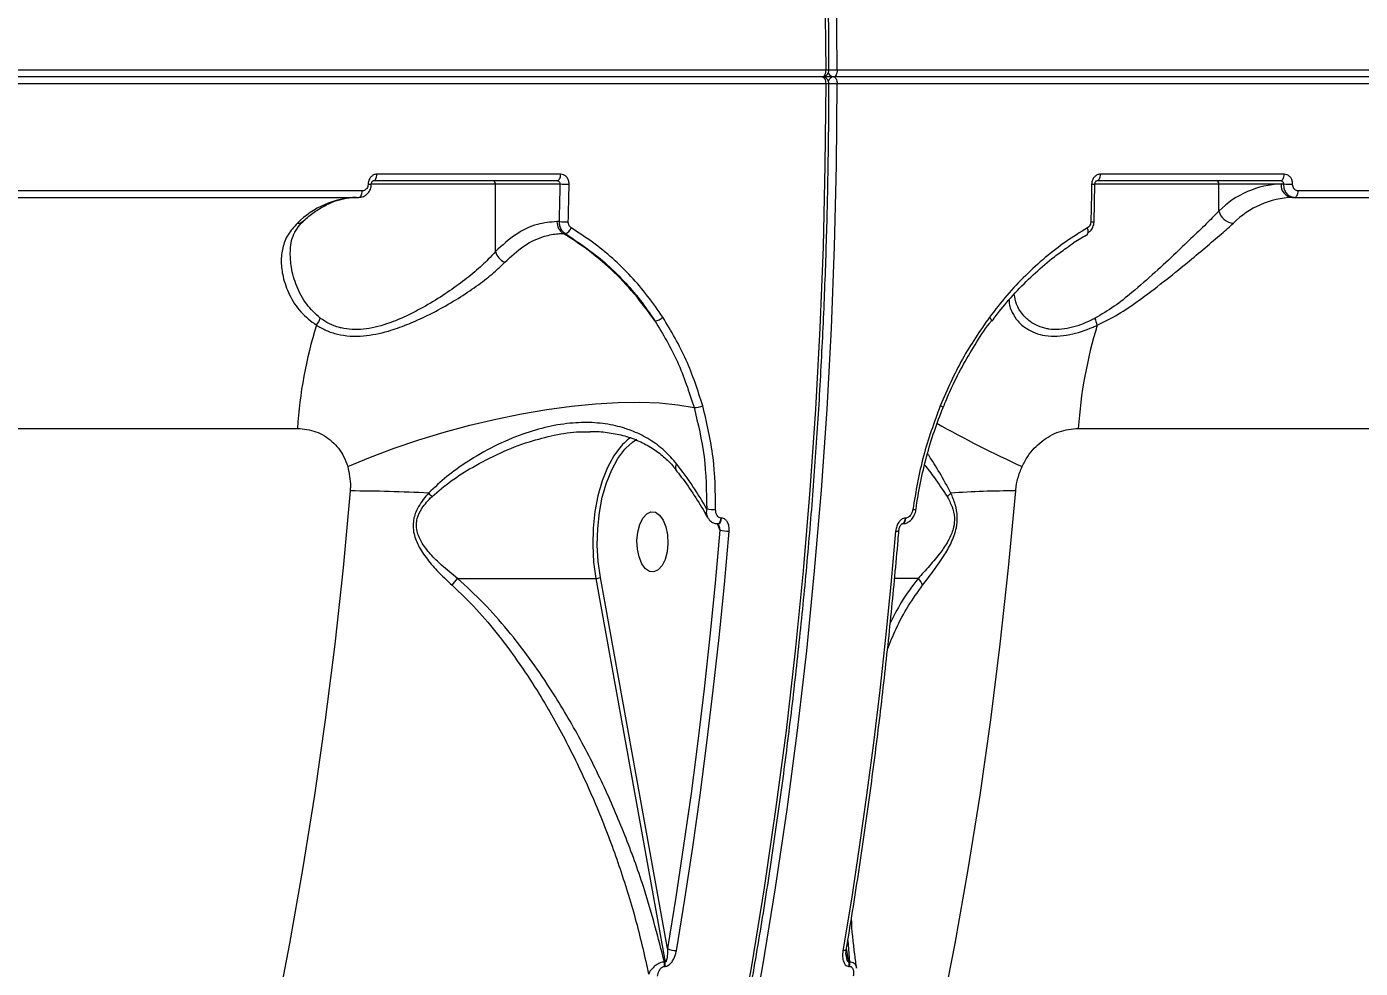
# Model space of a CAD drawing. Header units: millimetres. Extents: x -5238 to 5144, y -3542 to 5092.
# Drawn here: x 1457.7 to 1656.8, y 57.8 to 198.4 of the extents above; entities that cross this region are included whole.
import ezdxf

# ---------------------------------------------------------------- set-up
doc = ezdxf.new("R2010")
doc.units = ezdxf.units.MM
for name, color, linetype in [('DIKOM_ОБЪЕКТ', 7, 'Continuous'), ('DIKOM_РАЗМЕР_ЗОНА', 7, 'Continuous'), ('DIKOM_РАЗМЕР_ОБЪЕКТА', 7, 'Continuous')]:
    doc.layers.add(name, color=color, linetype=linetype)
doc.styles.add('style1', font='arial.ttf', dxfattribs={"width": 0.8})
doc.dimstyles.new('1-50', dxfattribs={"dimtxt": 300, "dimasz": 200, "dimexe": 100, "dimexo": 0, "dimgap": 100, "dimtad": 1, "dimtxsty": 'style1', "dimcen": 200, "dimclrd": 7, "dimclre": 7, "dimclrt": 7, "dimadec": 1, "dimazin": 2, "dimtfac": 1, "dimtmove": 0, "dimatfit": 2, "dimfxl": 0, "dimlwd": 25, "dimlwe": 18, "dimarcsym": 0})

# ---------------------------------------------------------------- blocks, each defined once
blk = doc.blocks.new('*D0')
at = {"layer": 'Defpoints', "color": 0, "transparency": 16777216}
for p in [(2469.51, 3229.24), (-4251.52, -643.28), (-419.57, -643.28)]:
    blk.add_point(p, dxfattribs=at)
at = {"layer": 'DIKOM_РАЗМЕР_ОБЪЕКТА', "color": 7, "lineweight": 18, "transparency": 16777216}
for p, q in [((2469.51, 3229.24), (-4351.52, 3229.24)), ((-419.57, -643.28), (-4351.52, -643.28))]:
    blk.add_line(p, q, dxfattribs=at)
at = {"layer": 'DIKOM_РАЗМЕР_ОБЪЕКТА', "color": 7, "lineweight": 25, "transparency": 16777216}
blk.add_line((-4251.52, 3029.24), (-4251.52, -443.28), dxfattribs=at)
at = {"layer": 'DIKOM_РАЗМЕР_ОБЪЕКТА', "color": 7, "transparency": 16777216}
for points in [[(-4284.86, 3029.24), (-4218.19, 3029.24), (-4251.52, 3229.24)], [(-4284.86, -443.28), (-4218.19, -443.28), (-4251.52, -643.28)]]:
    blk.add_solid(points, dxfattribs=at)
at = {"layer": 'DIKOM_РАЗМЕР_ОБЪЕКТА', "color": 7, "transparency": 16777216, "insert": (-4504.8, 1292.98), "char_height": 300, "attachment_point": 5, "rotation": 90, "style": 'style1'}
blk.add_mtext('3900', dxfattribs=at)
blk = doc.blocks.new('*D1')
at = {"layer": 'Defpoints', "color": 0, "transparency": 16777216}
for p in [(-4787.63, 5091.56), (3144.22, 5091.56), (-2554.16, -2403.28)]:
    blk.add_point(p, dxfattribs=at)
at = {"layer": 'DIKOM_РАЗМЕР_ЗОНА', "color": 7, "lineweight": 18, "transparency": 16777216}
for p, q in [((3144.22, 5091.56), (-4887.63, 5091.56)), ((-2554.16, -2403.28), (-4887.63, -2403.28))]:
    blk.add_line(p, q, dxfattribs=at)
at = {"layer": 'DIKOM_РАЗМЕР_ЗОНА', "color": 7, "lineweight": 25, "transparency": 16777216}
blk.add_line((-4787.63, -2203.28), (-4787.63, 4891.56), dxfattribs=at)
at = {"layer": 'DIKOM_РАЗМЕР_ЗОНА', "color": 7, "transparency": 16777216}
for points in [[(-4820.97, 4891.56), (-4754.3, 4891.56), (-4787.63, 5091.56)], [(-4820.97, -2203.28), (-4754.3, -2203.28), (-4787.63, -2403.28)]]:
    blk.add_solid(points, dxfattribs=at)
at = {"layer": 'DIKOM_РАЗМЕР_ЗОНА', "color": 7, "transparency": 16777216, "insert": (-5040.81, 1344.14), "char_height": 300, "attachment_point": 5, "rotation": 90, "style": 'style1'}
blk.add_mtext('7500', dxfattribs=at)
blk = doc.blocks.new('*D2')
at = {"layer": 'Defpoints', "color": 0, "transparency": 16777216}
for p in [(5144.22, 2720.02), (-4054.16, -903.28), (5144.22, -3441.88)]:
    blk.add_point(p, dxfattribs=at)
at = {"layer": 'DIKOM_РАЗМЕР_ЗОНА', "color": 7, "lineweight": 18, "transparency": 16777216}
for p, q in [((5144.22, 2720.02), (5144.22, -3541.88)), ((-4054.16, -903.28), (-4054.16, -3541.88))]:
    blk.add_line(p, q, dxfattribs=at)
at = {"layer": 'DIKOM_РАЗМЕР_ЗОНА', "color": 7, "lineweight": 25, "transparency": 16777216}
blk.add_line((-3854.16, -3441.88), (4944.22, -3441.88), dxfattribs=at)
at = {"layer": 'DIKOM_РАЗМЕР_ЗОНА', "color": 7, "transparency": 16777216}
for points in [[(-3854.16, -3408.54), (-3854.16, -3475.21), (-4054.16, -3441.88)], [(4944.22, -3408.54), (4944.22, -3475.21), (5144.22, -3441.88)]]:
    blk.add_solid(points, dxfattribs=at)
at = {"layer": 'DIKOM_РАЗМЕР_ЗОНА', "color": 7, "transparency": 16777216, "insert": (545.03, -3188.7), "char_height": 300, "attachment_point": 5, "style": 'style1'}
blk.add_mtext('9200', dxfattribs=at)
blk = doc.blocks.new('*D3')
at = {"layer": 'Defpoints', "color": 0, "transparency": 16777216}
for p in [(3889.93, 2956), (-2405.68, -161.05), (3889.93, -2949.28)]:
    blk.add_point(p, dxfattribs=at)
at = {"layer": 'DIKOM_РАЗМЕР_ОБЪЕКТА', "color": 7, "lineweight": 18, "transparency": 16777216}
for p, q in [((3889.93, 2956), (3889.93, -3049.28)), ((-2405.68, -161.05), (-2405.68, -3049.28))]:
    blk.add_line(p, q, dxfattribs=at)
at = {"layer": 'DIKOM_РАЗМЕР_ОБЪЕКТА', "color": 7, "lineweight": 25, "transparency": 16777216}
blk.add_line((-2205.68, -2949.28), (3689.93, -2949.28), dxfattribs=at)
at = {"layer": 'DIKOM_РАЗМЕР_ОБЪЕКТА', "color": 7, "transparency": 16777216}
for points in [[(-2205.68, -2915.95), (-2205.68, -2982.61), (-2405.68, -2949.28)], [(3689.93, -2915.95), (3689.93, -2982.61), (3889.93, -2949.28)]]:
    blk.add_solid(points, dxfattribs=at)
at = {"layer": 'DIKOM_РАЗМЕР_ОБЪЕКТА', "color": 7, "transparency": 16777216, "insert": (742.13, -2696.01), "char_height": 300, "attachment_point": 5, "style": 'style1'}
blk.add_mtext('6300', dxfattribs=at)

msp = doc.modelspace()

# ---------------------------------------------------------------- linework, layer by layer
at = {"layer": 'DIKOM_ОБЪЕКТ', "color": 7, "linetype": 'Continuous', "lineweight": 15}
for p, q in [((1576.958, 191.95), (1162.089, 191.95)), ((1993.542, 191.95), (1578.673, 191.95)), ((1576.443, 190.948), (1161.574, 190.948)), ((1162.089, 189.946), (1576.958, 189.946)), ((1578.158, 190.948), (1576.443, 190.948)), ((1993.027, 190.948), (1578.158, 190.948)), ((1578.673, 189.946), (1993.542, 189.946)), ((1509.456, 175.448), (1536.885, 175.448)), ((1537.4, 176.413), (1509.97, 176.413)), ((1617.459, 175.448), (1644.888, 175.448)), ((1645.403, 176.413), (1617.974, 176.413)), ((1507.779, 173.908), (1436.634, 173.908)), ((1509.108, 174.948), (1527.657, 174.948)), ((1527.657, 164.846), (1527.657, 174.948)), ((1527.657, 174.948), (1537.286, 174.948)), ((1617.015, 169.308), (1617.145, 174.928)), ((1617.111, 174.948), (1635.66, 174.948)), ((1635.66, 170.898), (1635.66, 174.948)), ((1635.66, 174.948), (1644.929, 174.948)), ((1644.929, 174.948), (1645.289, 174.948)), ((1718.642, 173.908), (1647.497, 173.908)), ((1436.119, 172.948), (1507.264, 172.948)), ((1646.643, 172.948), (1646.983, 172.948)), ((1646.983, 172.948), (1718.128, 172.948)), ((1537.156, 169.335), (1536.848, 169.335)), ((1537.787, 167.551), (1538.071, 167.551)), ((1616.015, 167.574), (1616.024, 167.579)), ((1198.082, 138.446), (1498.09, 138.446)), ((1614.665, 138.446), (1914.674, 138.446)), ((1590.443, 126.361), (1590.443, 126.358)), ((1560.756, 124.223), (1561.181, 123.264)), ((1561.422, 125.044), (1561.341, 125.044)), ((1588.364, 124.201), (1588.423, 124.201)), ((1588.932, 125.044), (1588.851, 125.044)), ((1521.982, 116.032), (1542.651, 116.032)), ((1542.651, 116.032), (1552.992, 58.743)), ((1553.332, 60.747), (1543.323, 116.197)), ((1590.749, 116.032), (1587.238, 116.032)), ((1580.257, 61.943), (1580.525, 58.743)), ((1580.034, 60.587), (1580.033, 60.581)), ((1580.421, 58.743), (1580.06, 60.746)), ((1552.992, 58.743), (1552.888, 58.743)), ((1552.891, 58.096), (1552.995, 58.096)), ((1580.525, 58.743), (1580.421, 58.743)), ((1580.424, 58.096), (1580.528, 58.096))]:
    msp.add_line(p, q, dxfattribs=at)
at = {"layer": 'DIKOM_ОБЪЕКТ', "color": 7, "linetype": 'Continuous', "lineweight": 15, "flags": 128}
for points in [[(1576.852, 204.138), (1576.958, 191.95)], [(1578.673, 191.95), (1578.567, 204.138)], [(1576.958, 191.95), (1576.949, 191.755), (1576.92, 191.567), (1576.872, 191.394), (1576.808, 191.242), (1576.73, 191.117), (1576.641, 191.024), (1576.544, 190.967), (1576.443, 190.948)], [(1578.673, 191.95), (1578.663, 191.755), (1578.634, 191.567), (1578.586, 191.394), (1578.522, 191.242), (1578.444, 191.117), (1578.355, 191.024), (1578.258, 190.967), (1578.158, 190.948)], [(1576.958, 189.946), (1576.852, 177.758), (1576.564, 165.582), (1576.094, 153.427), (1575.443, 141.304), (1574.61, 129.223), (1573.598, 117.193), (1572.406, 105.226), (1571.035, 93.331), (1569.488, 81.518), (1567.764, 69.797), (1565.866, 58.179), (1563.796, 46.672), (1561.554, 35.287), (1559.143, 24.032), (1556.565, 12.919), (1553.821, 1.955), (1550.915, -8.85), (1547.849, -19.486), (1544.625, -29.945), (1541.246, -40.218), (1537.715, -50.296), (1534.035, -60.171)], [(1535.749, -60.171), (1539.43, -50.296), (1542.961, -40.218), (1546.339, -29.945), (1549.563, -19.486), (1552.63, -8.85), (1555.535, 1.955), (1558.279, 12.919), (1560.857, 24.032), (1563.268, 35.287), (1565.51, 46.672), (1567.581, 58.179), (1569.479, 69.797), (1571.202, 81.518), (1572.75, 93.331), (1574.12, 105.226), (1575.312, 117.193), (1576.325, 129.223), (1577.157, 141.304), (1577.808, 153.427), (1578.278, 165.582), (1578.567, 177.758), (1578.673, 189.946)], [(1576.443, 190.948), (1576.544, 190.929), (1576.641, 190.872), (1576.73, 190.779), (1576.808, 190.654), (1576.872, 190.502), (1576.92, 190.329), (1576.949, 190.141), (1576.958, 189.946)], [(1578.158, 190.948), (1578.258, 190.929), (1578.355, 190.872), (1578.444, 190.779), (1578.522, 190.654), (1578.586, 190.502), (1578.634, 190.329), (1578.663, 190.141), (1578.673, 189.946)], [(1509.456, 175.448), (1509.554, 175.466), (1509.649, 175.521), (1509.736, 175.609), (1509.814, 175.729), (1509.878, 175.875), (1509.926, 176.042), (1509.958, 176.223), (1509.97, 176.413)], [(1536.885, 175.448), (1536.983, 175.466), (1537.078, 175.521), (1537.166, 175.609), (1537.243, 175.729), (1537.307, 175.875), (1537.356, 176.042), (1537.387, 176.223), (1537.4, 176.413)], [(1617.459, 175.448), (1617.557, 175.466), (1617.652, 175.521), (1617.739, 175.609), (1617.817, 175.729), (1617.881, 175.875), (1617.929, 176.042), (1617.961, 176.223), (1617.974, 176.413)], [(1644.888, 175.448), (1644.986, 175.466), (1645.081, 175.521), (1645.169, 175.609), (1645.246, 175.729), (1645.31, 175.875), (1645.359, 176.042), (1645.39, 176.223), (1645.403, 176.413)], [(1507.264, 172.948), (1507.362, 172.966), (1507.457, 173.02), (1507.544, 173.108), (1507.621, 173.227), (1507.685, 173.372), (1507.734, 173.537), (1507.766, 173.718), (1507.779, 173.908)], [(1537.286, 174.948), (1537.271, 174.246), (1537.257, 173.545), (1537.241, 172.843), (1537.225, 172.141), (1537.209, 171.44), (1537.192, 170.738), (1537.174, 170.036), (1537.156, 169.335)], [(1538.527, 169.283), (1538.546, 169.987), (1538.563, 170.69), (1538.58, 171.393), (1538.597, 172.096), (1538.613, 172.8), (1538.628, 173.503), (1538.643, 174.206), (1538.657, 174.91)], [(1616.66, 174.91), (1616.645, 174.206), (1616.631, 173.503), (1616.615, 172.8), (1616.599, 172.096), (1616.583, 171.393), (1616.566, 170.69), (1616.548, 169.987), (1616.529, 169.283)], [(1646.983, 172.948), (1647.081, 172.966), (1647.175, 173.02), (1647.262, 173.108), (1647.339, 173.227), (1647.404, 173.372), (1647.452, 173.537), (1647.484, 173.718), (1647.497, 173.908)], [(1616.024, 167.579), (1616.065, 167.611), (1616.115, 167.687), (1616.144, 167.79), (1616.15, 167.916), (1616.133, 168.062), (1616.095, 168.222), (1616.035, 168.389)], [(1601.69, 154.536), (1601.708, 154.577), (1601.702, 154.643), (1601.666, 154.726), (1601.603, 154.825), (1601.514, 154.934), (1601.403, 155.051)], [(1505.624, 132.742), (1509.004, 134.149), (1512.553, 135.481), (1516.234, 136.727), (1520.011, 137.872), (1523.847, 138.907), (1527.705, 139.821), (1531.545, 140.605), (1535.331, 141.251), (1539.024, 141.753), (1542.588, 142.106), (1545.989, 142.306), (1549.192, 142.352), (1552.166, 142.242), (1554.881, 141.979), (1557.311, 141.564)], [(1543.323, 116.197), (1542.997, 118.573), (1542.862, 121.017), (1542.923, 123.473), (1543.176, 125.882), (1543.616, 128.187), (1544.233, 130.334), (1545.012, 132.272), (1545.934, 133.956), (1546.979, 135.345), (1547.112, 135.491)], [(1547.112, 135.491), (1548.121, 136.407), (1548.751, 136.826)], [(1546.022, 135.301), (1545.345, 134.346), (1544.393, 132.609), (1543.59, 130.611), (1542.953, 128.396), (1542.499, 126.019), (1542.238, 123.535), (1542.177, 121.003), (1542.315, 118.482), (1542.651, 116.032)], [(1554.567, 132.32), (1554.57, 132.315), (1554.58, 132.303)], [(1505.976, 129.1), (1504.914, 117.633), (1503.673, 106.233), (1502.253, 94.913), (1500.656, 83.681), (1498.883, 72.55), (1496.936, 61.528), (1494.817, 50.627), (1492.528, 39.857), (1490.071, 29.227), (1487.448, 18.747), (1484.661, 8.428), (1481.714, -1.721), (1478.608, -11.691), (1475.348, -21.473), (1471.935, -31.057), (1468.374, -40.435), (1464.666, -49.597), (1460.817, -58.535)], [(1560.162, -58.535), (1564.012, -49.597), (1567.719, -40.435), (1571.281, -31.057), (1574.694, -21.473), (1577.954, -11.691), (1581.06, -1.721), (1584.007, 8.428), (1586.793, 18.747), (1589.417, 29.227), (1591.874, 39.857), (1594.163, 50.627), (1596.282, 61.528), (1598.229, 72.55), (1600.002, 83.681), (1601.599, 94.913), (1603.019, 106.233), (1604.26, 117.633), (1605.322, 129.1)], [(1553.107, 123.739), (1553.352, 122.55), (1553.415, 121.275), (1553.29, 120.017), (1552.988, 118.879), (1552.532, 117.952), (1551.961, 117.311), (1551.32, 117.009), (1550.661, 117.07), (1550.038, 117.489), (1549.5, 118.232), (1549.092, 119.239), (1548.847, 120.428), (1548.785, 121.703), (1548.909, 122.961), (1549.212, 124.099), (1549.667, 125.026), (1550.238, 125.666), (1550.879, 125.968), (1551.538, 125.908), (1552.162, 125.489), (1552.699, 124.746), (1553.107, 123.739)], [(1560.835, 124.201), (1560.973, 124.239), (1561.106, 124.354), (1561.218, 124.537), (1561.298, 124.774), (1561.341, 125.044)], [(1560.904, 124.201), (1560.909, 124.201), (1561.054, 124.239), (1561.187, 124.354), (1561.298, 124.537), (1561.379, 124.774), (1561.422, 125.044)], [(1588.334, 124.201), (1588.339, 124.201), (1588.483, 124.239), (1588.616, 124.354), (1588.728, 124.537), (1588.808, 124.774), (1588.851, 125.044)], [(1588.425, 124.201), (1588.564, 124.239), (1588.697, 124.354), (1588.808, 124.537), (1588.889, 124.774), (1588.932, 125.044)], [(1561.181, 123.264), (1560.472, 115.331), (1559.684, 107.427), (1558.819, 99.553), (1557.875, 91.713), (1556.855, 83.909), (1555.757, 76.145), (1554.582, 68.423), (1553.332, 60.747)], [(1554.678, 60.436), (1555.932, 68.131), (1557.109, 75.871), (1558.21, 83.654), (1559.233, 91.476), (1560.178, 99.335), (1561.046, 107.227), (1561.835, 115.151), (1562.546, 123.102)], [(1587.404, 123.102), (1586.693, 115.151), (1585.904, 107.227), (1585.036, 99.335), (1584.091, 91.476), (1583.067, 83.654), (1581.967, 75.871), (1580.79, 68.131), (1579.536, 60.436)], [(1580.033, 60.581), (1580.031, 60.575), (1579.999, 60.527), (1579.93, 60.489), (1579.827, 60.46), (1579.694, 60.442), (1579.536, 60.436)]]:
    msp.add_lwpolyline(points, dxfattribs=at)
at = {"layer": 'DIKOM_ОБЪЕКТ', "color": 7, "linetype": 'Continuous', "lineweight": 15}
for centre, radius, start, end in [((1576.443, 191.948), 1, 270, 0.07043), ((1577.106, 153.375), 38.576, 89.49902, 90.21929), ((1578.636, -182.018), 373.968, 89.99443, 90.20467), ((1578.198, 191.816), 0.869, 196.89846, 267.35277), ((1576.443, 189.948), 1, 16.56023, 90), ((1577.106, 228.521), 38.576, 269.78071, 270.50098), ((1578.198, 190.08), 0.869, 92.65943, 163.09472), ((1576.443, 189.948), 1, 359.92957, 16.56023), ((1578.659, 586.965), 397.019, 269.82239, 270.00204), ((1527.19, 174.981), 0.469, 355.95257, 85.24552), ((1635.193, 174.981), 0.468, 355.93074, 85.26735), ((1508.805, 177.437), 2.532, 266.64551, 277.6472), ((1538.61, 197.863), 22.953, 266.69157, 270.11785), ((1616.809, 177.366), 2.46, 266.52504, 277.85096), ((1645.427, 161.179), 13.778, 92.07209, 135.13995), ((1646.798, 174.815), 1.874, 175.94121, 265.26419), ((1646.613, 197.853), 22.943, 266.6908, 270.11835), ((1507.399, 159.835), 13.122, 92.07217, 135.14058), ((1647.117, 159.834), 13.122, 92.0724, 135.14007), ((1498.133, 170.405), 1.314, 268.45643, 311.69834), ((1538.903, 169.278), 2.056, 178.41024, 237.13619), ((1538.48, 186.267), 16.984, 265.52899, 270.1603), ((1616.679, 171.107), 1.83, 265.32201, 280.58389), ((1637.968, 171.461), 2.375, 193.71437, 266.33748), ((1537.74, 168.811), 1.303, 284.7107, 341.1226), ((1530.079, 165.573), 2.528, 196.70506, 246.19054), ((1565.463, 133.984), 67.521, 162.88547, 176.21144), ((1498.705, 155.766), 2.936, 319.3754, 342.84211), ((1551.309, 156.392), 1.893, 274.80122, 314.90265), ((1682.04, 133.984), 67.522, 162.88584, 176.2115), ((1611.403, 152.393), 6.277, 13.46204, 23.53718), ((1557.45, 144.267), 2.707, 267.07285, 295.29326), ((1593.805, 140.95), 0.906, 42.54637, 73.8634), ((1679.904, 293.416), 176.743, 240.74621, 245.37928), ((1552.642, 130.225), 8.342, 125.06882, 142.51454), ((1555.321, 132.592), 0.801, 138.19169, 199.83592), ((1505.548, -98.705), 227.806, 86.94581, 89.89242), ((1494.264, 105.086), 33.314, 44.08453, 45.32728), ((1593.508, 130.545), 2.77, 304.55974, 320.34755), ((1604.765, 0.632), 128.47, 89.75147, 94.07248), ((1560.132, 131.098), 4.773, 258.63283, 274.6782), ((1590.171, 127.224), 0.908, 256.68626, 287.48041), ((1562.502, 128.58), 5.478, 256.04321, 270.4634), ((1587.55, 123.76), 0.673, 257.48902, 300.56327), ((1514.246, 121.191), 9.299, 318.36742, 326.2972), ((1542.666, 117.417), 1.386, 269.37586, 298.28469), ((1588.94, 114.11), 2.639, 20.01508, 46.71537), ((1554.646, 63.37), 2.933, 243.38, 270.63076), ((1551.022, 58.412), 1.896, 350.39416, 10.04917), ((1551.121, 58.412), 1.9, 350.43038, 10.03407), ((1578.55, 58.412), 1.9, 350.43038, 10.03407), ((1578.659, 58.412), 1.896, 350.39416, 10.04917)]:
    msp.add_arc(centre, radius, start, end, dxfattribs=at)
for points, knots in [([(1577.443, 191.949), (1577.436, 193.97), (1577.416, 199.829), (1577.258, 209.524), (1576.916, 221.023), (1576.409, 232.499), (1575.74, 243.944), (1574.91, 255.349), (1573.919, 266.706), (1572.768, 278.006), (1571.458, 289.241), (1569.989, 300.401), (1568.362, 311.48), (1566.58, 322.468), (1564.643, 333.357), (1562.553, 344.139), (1560.311, 354.806), (1557.919, 365.35), (1555.379, 375.763), (1552.692, 386.038), (1549.861, 396.165), (1546.887, 406.139), (1543.773, 415.951), (1540.522, 425.594), (1537.135, 435.061), (1533.615, 444.345), (1529.966, 453.438), (1526.188, 462.334), (1522.286, 471.026), (1518.262, 479.508), (1514.119, 487.773), (1509.86, 495.815), (1505.489, 503.628), (1501.008, 511.206), (1496.421, 518.544), (1491.731, 525.635), (1486.942, 532.474), (1482.058, 539.057), (1477.081, 545.378), (1472.016, 551.432), (1466.867, 557.215), (1461.636, 562.722), (1456.33, 567.95), (1450.95, 572.893), (1445.502, 577.549), (1439.989, 581.913), (1434.416, 585.983), (1428.787, 589.754), (1423.107, 593.228), (1417.378, 596.382), (1412.693, 598.751), (1409.905, 599.956), (1409.056, 600.323)], [0, 0, 0, 0, 0.0107474, 0.0311662, 0.0515854, 0.0720045, 0.0924238, 0.1128432, 0.1332627, 0.1536823, 0.1741021, 0.1945222, 0.2149425, 0.235363, 0.2557839, 0.276205, 0.2966265, 0.3170483, 0.3374705, 0.3578932, 0.3783163, 0.3987398, 0.419164, 0.4395885, 0.4600137, 0.4804392, 0.5008656, 0.5212925, 0.54172, 0.5621479, 0.5825766, 0.6030058, 0.6234355, 0.6438659, 0.6642965, 0.6847276, 0.705159, 0.7255904, 0.7460216, 0.7664526, 0.7868831, 0.8073125, 0.8277408, 0.8481673, 0.8685918, 0.8890133, 0.9094319, 0.9298469, 0.9502576, 0.9706631, 0.9910635, 1, 1, 1, 1]), ([(1409.057, -218.432), (1409.636, -218.185), (1412.154, -217.112), (1416.572, -214.902), (1422.305, -211.797), (1427.988, -208.365), (1433.622, -204.639), (1439.201, -200.614), (1444.72, -196.293), (1450.175, -191.68), (1455.563, -186.779), (1460.879, -181.594), (1466.119, -176.128), (1471.28, -170.385), (1476.356, -164.371), (1481.345, -158.089), (1486.243, -151.544), (1491.046, -144.742), (1495.75, -137.687), (1500.351, -130.385), (1504.848, -122.842), (1509.235, -115.062), (1513.51, -107.053), (1517.67, -98.82), (1521.712, -90.369), (1525.632, -81.707), (1529.428, -72.839), (1533.096, -63.774), (1536.635, -54.518), (1540.041, -45.077), (1543.312, -35.458), (1546.446, -25.67), (1549.44, -15.719), (1552.292, -5.613), (1555, 4.641), (1557.561, 15.035), (1559.975, 25.561), (1562.239, 36.211), (1564.351, 46.977), (1566.311, 57.851), (1568.115, 68.826), (1569.764, 79.892), (1571.255, 91.041), (1572.589, 102.266), (1573.763, 113.557), (1574.777, 124.906), (1575.631, 136.305), (1576.322, 147.745), (1576.853, 159.217), (1577.218, 170.713), (1577.407, 180.96), (1577.433, 187.373), (1577.443, 189.947)], [0, 0, 0, 0, 0.0060958, 0.0264822, 0.0468743, 0.0672723, 0.087676, 0.1080841, 0.128497, 0.1489136, 0.1693331, 0.1897557, 0.2101803, 0.2306068, 0.2510347, 0.2714634, 0.2918929, 0.3123228, 0.3327529, 0.3531832, 0.373613, 0.3940424, 0.4144717, 0.4349005, 0.4553287, 0.4757565, 0.4961837, 0.5166104, 0.5370365, 0.5574621, 0.5778872, 0.5983116, 0.6187357, 0.6391592, 0.6595822, 0.6800048, 0.7004269, 0.7208488, 0.7412702, 0.7616914, 0.7821122, 0.8025326, 0.8229529, 0.8433729, 0.8637927, 0.8842123, 0.9046318, 0.9250511, 0.9454704, 0.9658896, 0.9863088, 1, 1, 1, 1]), ([(1509.97, 176.413), (1509.876, 176.406), (1509.637, 176.388), (1509.272, 176.208), (1508.939, 175.868), (1508.709, 175.417), (1508.674, 175.079), (1508.656, 174.91)], [0, 0, 0, 0, 0.1406274, 0.355065, 0.5698629, 0.7848837, 1, 1, 1, 1]), ([(1509.144, 174.93), (1509.143, 174.939), (1509.14, 175.003), (1509.167, 175.125), (1509.227, 175.27), (1509.308, 175.376), (1509.39, 175.435), (1509.433, 175.45), (1509.451, 175.446), (1509.456, 175.445)], [0, 0, 0, 0, 0.0253285, 0.1804919, 0.3336095, 0.4980537, 0.6813789, 0.9130482, 1, 1, 1, 1]), ([(1536.885, 175.448), (1536.933, 175.443), (1537.029, 175.431), (1537.152, 175.345), (1537.242, 175.219), (1537.286, 175.078), (1537.286, 174.985), (1537.286, 174.948)], [0, 0, 0, 0, 0.2138766, 0.4280688, 0.6427518, 0.8578891, 1, 1, 1, 1]), ([(1538.657, 174.91), (1538.653, 175.021), (1538.643, 175.301), (1538.497, 175.723), (1538.213, 176.105), (1537.833, 176.364), (1537.544, 176.397), (1537.4, 176.413)], [0, 0, 0, 0, 0.1418694, 0.3567306, 0.5713125, 0.7856975, 1, 1, 1, 1]), ([(1617.974, 176.413), (1617.879, 176.406), (1617.64, 176.388), (1617.275, 176.208), (1616.942, 175.868), (1616.712, 175.417), (1616.677, 175.079), (1616.66, 174.91)], [0, 0, 0, 0, 0.1406036, 0.3551052, 0.5698463, 0.7848856, 1, 1, 1, 1]), ([(1617.147, 174.93), (1617.147, 174.939), (1617.143, 175.003), (1617.17, 175.125), (1617.23, 175.27), (1617.312, 175.376), (1617.393, 175.435), (1617.436, 175.45), (1617.454, 175.446), (1617.459, 175.445)], [0, 0, 0, 0, 0.0253255, 0.1804704, 0.3334748, 0.4978995, 0.681182, 0.9128507, 1, 1, 1, 1]), ([(1644.888, 175.448), (1644.936, 175.443), (1645.032, 175.431), (1645.156, 175.345), (1645.246, 175.218), (1645.289, 175.078), (1645.289, 174.985), (1645.289, 174.948)], [0, 0, 0, 0, 0.2140106, 0.4282877, 0.642741, 0.8578535, 1, 1, 1, 1]), ([(1646.66, 174.91), (1646.656, 175.021), (1646.646, 175.301), (1646.5, 175.723), (1646.216, 176.104), (1645.836, 176.364), (1645.547, 176.397), (1645.403, 176.413)], [0, 0, 0, 0, 0.1418544, 0.3567123, 0.5713191, 0.7857008, 1, 1, 1, 1]), ([(1507.263, 172.967), (1507.451, 172.977), (1507.858, 172.999), (1508.424, 173.331), (1508.872, 173.857), (1509.122, 174.428), (1509.113, 174.8), (1509.11, 174.929)], [0, 0, 0, 0, 0.1885088, 0.4094897, 0.6364253, 0.8743946, 1, 1, 1, 1]), ([(1508.656, 174.91), (1508.645, 174.797), (1508.621, 174.572), (1508.467, 174.271), (1508.245, 174.045), (1508.001, 173.925), (1507.842, 173.912), (1507.779, 173.908)], [0, 0, 0, 0, 0.2151233, 0.4301493, 0.6450321, 0.8594919, 1, 1, 1, 1]), ([(1645.289, 174.948), (1645.296, 174.8), (1645.313, 174.428), (1645.513, 173.866), (1645.896, 173.359), (1646.406, 173.014), (1646.79, 172.97), (1646.983, 172.948)], [0, 0, 0, 0, 0.1417016, 0.3564031, 0.5709563, 0.7854516, 1, 1, 1, 1]), ([(1647.497, 173.908), (1647.401, 173.919), (1647.209, 173.941), (1646.956, 174.113), (1646.767, 174.368), (1646.67, 174.649), (1646.663, 174.836), (1646.66, 174.91)], [0, 0, 0, 0, 0.214203, 0.4285736, 0.6431681, 0.8580715, 1, 1, 1, 1]), ([(1499.011, 169.426), (1499.28, 169.665), (1500.066, 170.363), (1501.394, 171.302), (1502.991, 172.147), (1504.608, 172.701), (1505.919, 172.925), (1506.695, 172.943), (1506.925, 172.948)], [0, 0, 0, 0, 0.1033911, 0.3019188, 0.5017482, 0.7047526, 0.9124639, 1, 1, 1, 1]), ([(1497.04, 164.626), (1497.045, 165.021), (1497.056, 165.921), (1497.397, 167.165), (1498.023, 168.32), (1498.575, 169.062), (1498.979, 169.385), (1499.025, 169.422)], [0, 0, 0, 0, 0.2109793, 0.4801224, 0.7472325, 0.9712094, 1, 1, 1, 1]), ([(1536.848, 169.335), (1535.869, 169.248), (1533.802, 169.063), (1530.674, 167.605), (1528.673, 165.774), (1527.657, 164.846)], [0, 0, 0, 0, 0.3069788, 0.6484637, 1, 1, 1, 1]), ([(1537.156, 169.335), (1537.156, 169.275), (1537.159, 168.991), (1537.271, 168.493), (1537.586, 167.915), (1537.909, 167.672), (1538.071, 167.551)], [0, 0, 0, 0, 0.0818832, 0.3880533, 0.6939649, 1, 1, 1, 1]), ([(1538.973, 168.389), (1538.893, 168.45), (1538.732, 168.572), (1538.579, 168.861), (1538.527, 169.111), (1538.527, 169.253), (1538.527, 169.283)], [0, 0, 0, 0, 0.3056903, 0.6115954, 0.918034, 1, 1, 1, 1]), ([(1616.016, 167.594), (1616.172, 167.695), (1616.523, 167.924), (1616.873, 168.51), (1617.019, 169.012), (1617.011, 169.284), (1617.01, 169.309)], [0, 0, 0, 0, 0.2708296, 0.6082127, 0.9644169, 1, 1, 1, 1]), ([(1616.529, 169.283), (1616.517, 169.171), (1616.492, 168.945), (1616.335, 168.645), (1616.167, 168.471), (1616.058, 168.403), (1616.035, 168.389)], [0, 0, 0, 0, 0.3067166, 0.6133138, 0.9194479, 1, 1, 1, 1]), ([(1635.66, 170.898), (1635.127, 170.357), (1633.986, 169.202), (1631.805, 167.091), (1629.163, 164.569), (1626.112, 161.716), (1623.008, 158.985), (1620.035, 156.592), (1618.126, 155.469), (1617.158, 154.9)], [0, 0, 0, 0, 0.1227101, 0.2624607, 0.4060155, 0.5749241, 0.7482619, 0.8723691, 1, 1, 1, 1]), ([(1498.098, 169.091), (1497.59, 168.535), (1496.575, 167.424), (1495.83, 165.446), (1495.601, 163.326), (1495.904, 160.946), (1496.832, 158.38), (1498.423, 155.784), (1500.116, 154.483), (1500.933, 153.854)], [0, 0, 0, 0, 0.1316567, 0.2634874, 0.3951404, 0.5268738, 0.6882952, 0.8495324, 1, 1, 1, 1]), ([(1529.058, 163.26), (1529.992, 164.128), (1531.888, 165.89), (1534.617, 167.126), (1536.607, 167.522), (1537.538, 167.545), (1537.787, 167.551)], [0, 0, 0, 0, 0.3414912, 0.6929925, 0.9180067, 1, 1, 1, 1]), ([(1551.468, 154.505), (1550.47, 155.877), (1548.461, 158.636), (1545.074, 162.128), (1541.524, 165.16), (1539.037, 166.751), (1537.787, 167.551)], [0, 0, 0, 0, 0.2598502, 0.52284, 0.7602297, 1, 1, 1, 1]), ([(1538.071, 167.551), (1540.095, 166.19), (1543.161, 164.128), (1546.759, 160.581), (1549.282, 157.683), (1550.746, 155.555), (1551.468, 154.505)], [0, 0, 0, 0, 0.395168, 0.5986645, 0.8021679, 1, 1, 1, 1]), ([(1552.646, 155.051), (1551.909, 156.123), (1550.435, 158.267), (1547.917, 161.185), (1545.17, 163.876), (1542.198, 166.322), (1540.048, 167.7), (1538.973, 168.389)], [0, 0, 0, 0, 0.1978358, 0.3955031, 0.5931674, 0.796584, 1, 1, 1, 1]), ([(1616.035, 168.389), (1614.952, 167.721), (1612.785, 166.384), (1609.711, 163.996), (1606.765, 161.321), (1603.965, 158.357), (1602.257, 156.153), (1601.403, 155.051)], [0, 0, 0, 0, 0.1976814, 0.395386, 0.5930929, 0.7965459, 1, 1, 1, 1]), ([(1612.832, 165.348), (1613.242, 165.655), (1614.29, 166.439), (1615.401, 167.076), (1616.077, 167.465)], [0, 0, 0, 0, 0.3915377, 1, 1, 1, 1]), ([(1617.507, 153.854), (1618.554, 154.377), (1620.65, 155.424), (1623.932, 157.7), (1627.394, 160.315), (1630.739, 163.04), (1633.648, 165.457), (1636.019, 167.475), (1637.245, 168.577), (1637.816, 169.091)], [0, 0, 0, 0, 0.1281547, 0.2567409, 0.4268178, 0.5968802, 0.7373118, 0.8775752, 1, 1, 1, 1]), ([(1601.777, 154.456), (1602.209, 155.038), (1603.406, 156.65), (1605.569, 159.076), (1608.243, 161.718), (1610.671, 163.823), (1612.25, 164.937), (1612.832, 165.348)], [0, 0, 0, 0, 0.1356999, 0.3754874, 0.6167034, 0.8587807, 1, 1, 1, 1]), ([(1501.51, 154.9), (1500.787, 155.564), (1499.27, 156.96), (1497.925, 159.671), (1497.135, 162.308), (1497.061, 163.954), (1497.028, 164.668)], [0, 0, 0, 0, 0.2469094, 0.5188455, 0.7911516, 1, 1, 1, 1]), ([(1500.933, 153.854), (1501.41, 153.583), (1502.364, 153.039), (1504.058, 152.476), (1505.934, 152.193), (1508.475, 152.22), (1511.377, 152.825), (1514.441, 153.904), (1517.336, 155.193), (1520.292, 156.753), (1523.21, 158.539), (1525.797, 160.36), (1527.743, 161.946), (1528.695, 162.897), (1529.058, 163.26)], [0, 0, 0, 0, 0.0610569, 0.1220427, 0.1836213, 0.2451883, 0.3548537, 0.4369231, 0.519097, 0.6228175, 0.7265971, 0.8310874, 0.9355764, 1, 1, 1, 1]), ([(1527.657, 164.846), (1527.315, 164.467), (1526.425, 163.477), (1524.603, 161.817), (1522.193, 159.916), (1519.459, 158.037), (1516.717, 156.398), (1514.006, 155.028), (1511.17, 153.877), (1508.512, 153.23), (1506.236, 153.164), (1505.068, 153.336), (1503.928, 153.629), (1502.815, 154.045), (1501.949, 154.612), (1501.51, 154.9)], [0, 0, 0, 0, 0.065389, 0.1703643, 0.2779437, 0.3818106, 0.4884105, 0.5695641, 0.6527953, 0.7604207, 0.8151647, 0.871887, 0.8800455, 0.939199, 1, 1, 1, 1]), ([(1604.336, 157.609), (1604.335, 157.598), (1604.268, 156.96), (1604.695, 155.872), (1605.582, 154.428), (1606.786, 153.392), (1608.197, 152.678), (1609.713, 152.265), (1611.472, 152.168), (1613.856, 152.463), (1615.925, 153.156), (1617.296, 153.761), (1617.507, 153.854)], [0, 0, 0, 0, 0.0027153, 0.1648221, 0.2936624, 0.4223575, 0.5172699, 0.6120624, 0.7085634, 0.8050503, 0.9698638, 1, 1, 1, 1]), ([(1617.158, 154.9), (1616.963, 154.802), (1615.713, 154.174), (1613.874, 153.473), (1611.766, 153.157), (1610.667, 153.206), (1609.605, 153.386), (1608.593, 153.707), (1607.295, 154.469), (1606.199, 155.574), (1605.367, 156.964), (1605.199, 157.988), (1605.116, 158.499)], [0, 0, 0, 0, 0.03128, 0.2003234, 0.2883086, 0.3797156, 0.3966135, 0.4929836, 0.5922637, 0.7258256, 0.8631072, 1, 1, 1, 1]), ([(1551.468, 154.505), (1552.661, 152.514), (1555.077, 148.485), (1556.561, 143.889), (1557.311, 141.564)], [0, 0, 0, 0, 0.4941664, 1, 1, 1, 1]), ([(1558.606, 141.82), (1557.86, 144.142), (1556.352, 148.841), (1553.891, 152.965), (1552.646, 155.051)], [0, 0, 0, 0, 0.4941705, 1, 1, 1, 1]), ([(1601.403, 155.051), (1599.999, 153.015), (1597.158, 148.894), (1595.098, 144.196), (1594.056, 141.82)], [0, 0, 0, 0, 0.4941776, 1, 1, 1, 1]), ([(1594.495, 141.551), (1594.848, 142.419), (1595.691, 144.493), (1597.278, 147.642), (1599.23, 150.971), (1600.72, 153.269), (1601.605, 154.392), (1601.708, 154.523)], [0, 0, 0, 0, 0.1860163, 0.4447694, 0.7046702, 0.9655403, 1, 1, 1, 1]), ([(1557.311, 141.564), (1557.897, 139.132), (1559.083, 134.208), (1559.155, 129.036), (1559.192, 126.418)], [0, 0, 0, 0, 0.4938192, 1, 1, 1, 1]), ([(1560.522, 126.341), (1560.488, 128.951), (1560.42, 134.236), (1559.216, 139.271), (1558.606, 141.82)], [0, 0, 0, 0, 0.4938732, 1, 1, 1, 1]), ([(1594.056, 141.82), (1593.147, 139.334), (1591.305, 134.301), (1590.413, 129.016), (1589.962, 126.341)], [0, 0, 0, 0, 0.4938436, 1, 1, 1, 1]), ([(1590.448, 126.36), (1590.449, 126.365), (1590.609, 127.687), (1591.085, 130.323), (1591.989, 134.223), (1593.105, 137.988), (1594.031, 140.394), (1594.479, 141.56)], [0, 0, 0, 0, 0.0008811, 0.254874, 0.5086423, 0.7618629, 1, 1, 1, 1]), ([(1498.09, 138.446), (1499.038, 138.349), (1500.915, 138.157), (1503.333, 136.641), (1504.908, 134.716), (1505.435, 133.262), (1505.624, 132.742)], [0, 0, 0, 0, 0.2885588, 0.5716247, 0.8470388, 1, 1, 1, 1]), ([(1554.723, 133.126), (1554.129, 133.808), (1552.925, 135.19), (1550.731, 136.805), (1548.281, 138.063), (1545.521, 138.928), (1542.488, 139.36), (1539.104, 139.32), (1535.489, 138.755), (1531.547, 137.596), (1527.456, 135.837), (1523.678, 133.656), (1520.355, 131.325), (1518.58, 129.631), (1517.686, 128.777)], [0, 0, 0, 0, 0.0667248, 0.1352494, 0.204912, 0.2761764, 0.3547321, 0.4350091, 0.5258182, 0.6185698, 0.7247439, 0.8332642, 0.916026, 1, 1, 1, 1]), ([(1518.194, 128.264), (1519.131, 129.062), (1521.02, 130.671), (1524.451, 132.822), (1528.345, 134.845), (1532.464, 136.452), (1536.463, 137.488), (1539.513, 137.975), (1541.276, 137.945), (1541.785, 137.936)], [0, 0, 0, 0, 0.1397427, 0.2817726, 0.4578379, 0.6372284, 0.7864655, 0.9384505, 1, 1, 1, 1]), ([(1541.791, 137.969), (1541.922, 137.975), (1542.897, 138.024), (1544.641, 137.834), (1546.959, 137.376), (1549.096, 136.598), (1551.047, 135.567), (1552.765, 134.251), (1553.939, 133.151), (1554.462, 132.42), (1554.559, 132.285)], [0, 0, 0, 0, 0.0262478, 0.194871, 0.3580544, 0.5164468, 0.6712604, 0.82093, 0.9668847, 1, 1, 1, 1]), ([(1606.271, 132.742), (1606.541, 133.262), (1607.297, 134.716), (1609.161, 136.641), (1611.8, 138.157), (1613.704, 138.349), (1614.665, 138.446)], [0, 0, 0, 0, 0.1529589, 0.4283734, 0.7114263, 1, 1, 1, 1]), ([(1595.641, 128.777), (1595.088, 129.817), (1593.982, 131.897), (1592.752, 133.78), (1592.244, 134.577), (1592.171, 134.69)], [0, 0, 0, 0, 0.4611732, 0.9231499, 1, 1, 1, 1]), ([(1505.624, 132.742), (1505.826, 131.762), (1506.05, 130.679), (1506.001, 129.436), (1505.985, 129.215), (1505.976, 129.1)], [0, 0, 0, 0, 0.8217626, 0.9078646, 1, 1, 1, 1]), ([(1554.517, 132.287), (1554.818, 131.918), (1555.85, 130.65), (1557.357, 128.419), (1558.637, 126.411), (1559.182, 125.328), (1559.255, 125.183)], [0, 0, 0, 0, 0.1597165, 0.5495047, 0.9395676, 1, 1, 1, 1]), ([(1559.192, 126.418), (1558.539, 127.548), (1557.227, 129.818), (1555.561, 132.02), (1554.723, 133.126)], [0, 0, 0, 0, 0.497415, 1, 1, 1, 1]), ([(1591.736, 132.964), (1592.212, 132.361), (1593.278, 131.008), (1594.437, 129.242), (1595.079, 128.264)], [0, 0, 0, 0, 0.4459628, 1, 1, 1, 1]), ([(1605.322, 129.1), (1605.327, 129.159), (1605.385, 129.799), (1605.598, 131.052), (1606.044, 132.172), (1606.271, 132.742)], [0, 0, 0, 0, 0.0468174, 0.514285, 1, 1, 1, 1]), ([(1517.686, 128.777), (1517.147, 128.139), (1516.207, 127.027), (1515.391, 125.079), (1515.304, 123.109), (1515.998, 121.075), (1517.273, 119.102), (1519.033, 117.04), (1520.426, 115.735), (1521.196, 115.014)], [0, 0, 0, 0, 0.1491213, 0.2596365, 0.3716703, 0.498785, 0.6508236, 0.8069661, 1, 1, 1, 1]), ([(1521.982, 116.032), (1521.184, 116.674), (1519.769, 117.812), (1517.931, 119.639), (1516.583, 121.373), (1515.86, 123.104), (1515.843, 124.315), (1516.07, 125.399), (1516.713, 126.749), (1517.649, 127.706), (1518.194, 128.264)], [0, 0, 0, 0, 0.2010622, 0.3565982, 0.5148948, 0.6384642, 0.7217519, 0.7449341, 0.8512559, 1, 1, 1, 1]), ([(1595.079, 128.264), (1595.345, 127.779), (1595.848, 126.864), (1596.24, 125.266), (1596.105, 123.543), (1595.642, 122.396), (1594.976, 121.15), (1593.998, 119.722), (1592.437, 117.866), (1591.314, 116.646), (1590.749, 116.032)], [0, 0, 0, 0, 0.1298077, 0.2451402, 0.3384822, 0.4558076, 0.4772548, 0.6177481, 0.8076309, 1, 1, 1, 1]), ([(1591.42, 115.014), (1591.948, 115.7), (1593.01, 117.079), (1594.496, 119.177), (1595.746, 121.322), (1596.504, 123.351), (1596.667, 125.372), (1596.341, 127.165), (1595.881, 128.225), (1595.641, 128.777)], [0, 0, 0, 0, 0.1836357, 0.3692313, 0.5090684, 0.652206, 0.7508544, 0.8702094, 1, 1, 1, 1]), ([(1559.192, 126.418), (1559.157, 126.181), (1559.092, 125.735), (1559.245, 125.376), (1559.317, 125.209)], [0, 0, 0, 0, 0.5328913, 1, 1, 1, 1]), ([(1561.341, 125.044), (1561.288, 125.049), (1561.15, 125.061), (1560.933, 125.182), (1560.71, 125.445), (1560.545, 125.847), (1560.53, 126.175), (1560.522, 126.341)], [0, 0, 0, 0, 0.1010751, 0.2613709, 0.460722, 0.7265735, 1, 1, 1, 1]), ([(1588.423, 124.221), (1588.57, 124.225), (1588.903, 124.234), (1589.386, 124.48), (1589.851, 124.894), (1590.227, 125.505), (1590.408, 126.029), (1590.436, 126.33), (1590.439, 126.359)], [0, 0, 0, 0, 0.1382486, 0.3122968, 0.4985191, 0.718454, 0.9730588, 1, 1, 1, 1]), ([(1589.962, 126.341), (1589.927, 126.175), (1589.858, 125.847), (1589.629, 125.445), (1589.363, 125.182), (1589.125, 125.061), (1588.986, 125.049), (1588.932, 125.044)], [0, 0, 0, 0, 0.2734325, 0.5392919, 0.7386263, 0.8989292, 1, 1, 1, 1]), ([(1559.334, 125.203), (1559.406, 125.063), (1559.575, 124.735), (1560.03, 124.39), (1560.49, 124.195), (1560.761, 124.22), (1560.833, 124.227)], [0, 0, 0, 0, 0.2459142, 0.576076, 0.8862599, 1, 1, 1, 1]), ([(1560.907, 124.203), (1560.897, 124.203), (1560.866, 124.204), (1560.831, 124.228), (1560.866, 124.198), (1560.913, 124.136), (1560.937, 124.076), (1560.944, 124.056)], [0, 0, 0, 0, 0.1428763, 0.4518109, 0.6698433, 0.8911836, 1, 1, 1, 1]), ([(1560.942, 124.055), (1560.984, 123.955), (1561.094, 123.697), (1561.148, 123.429), (1561.181, 123.264)], [0, 0, 0, 0, 0.3854867, 1, 1, 1, 1]), ([(1562.546, 123.102), (1562.549, 123.353), (1562.554, 123.83), (1562.346, 124.423), (1562.048, 124.813), (1561.731, 125.013), (1561.515, 125.035), (1561.422, 125.044)], [0, 0, 0, 0, 0.2791728, 0.5294362, 0.7216083, 0.8794305, 1, 1, 1, 1]), ([(1588.851, 125.044), (1588.756, 125.035), (1588.537, 125.013), (1588.187, 124.813), (1587.825, 124.423), (1587.518, 123.83), (1587.444, 123.353), (1587.404, 123.102)], [0, 0, 0, 0, 0.1205793, 0.2784001, 0.4705873, 0.7208311, 1, 1, 1, 1]), ([(1587.898, 123.18), (1587.9, 123.219), (1587.909, 123.411), (1587.998, 123.705), (1588.141, 123.981), (1588.256, 124.12), (1588.328, 124.183), (1588.37, 124.204), (1588.366, 124.203), (1588.365, 124.203)], [0, 0, 0, 0, 0.0892352, 0.4438284, 0.6662417, 0.7916926, 0.8805655, 0.9641248, 1, 1, 1, 1]), ([(1580.033, 60.581), (1580.352, 62.505), (1581.277, 68.083), (1582.69, 77.388), (1584.219, 88.518), (1585.588, 99.727), (1586.777, 110.806), (1587.507, 118.639), (1587.852, 122.704), (1587.892, 123.18)], [0, 0, 0, 0, 0.0939987, 0.2725885, 0.4511801, 0.6297699, 0.8083572, 0.9775451, 1, 1, 1, 1]), ([(1552.888, 58.743), (1551.962, 62.345), (1550.363, 68.558), (1547.227, 77.248), (1543.977, 84.899), (1540.193, 92.431), (1536.39, 98.842), (1532.788, 104.113), (1529.512, 108.345), (1525.96, 112.407), (1523.308, 114.824), (1521.982, 116.032)], [0, 0, 0, 0, 0.1721626, 0.2969449, 0.4217214, 0.5495764, 0.6773925, 0.7569488, 0.8364848, 0.9182738, 1, 1, 1, 1]), ([(1590.749, 116.032), (1589.877, 114.868), (1588.316, 112.787), (1587.121, 110.407), (1586.594, 109.358)], [0, 0, 0, 0, 0.5593174, 1, 1, 1, 1]), ([(1521.196, 115.014), (1522.423, 113.838), (1524.877, 111.485), (1528.218, 107.48), (1531.352, 103.231), (1534.774, 97.951), (1538.324, 91.643), (1541.867, 84.219), (1544.968, 76.563), (1547.165, 70.013), (1549.06, 63.468), (1549.944, 59.531), (1550.527, 56.933)], [0, 0, 0, 0, 0.0776017, 0.155264, 0.2354698, 0.3156959, 0.4385181, 0.5613747, 0.6872841, 0.8132002, 0.8767618, 1, 1, 1, 1]), ([(1586.174, 105.448), (1586.588, 106.477), (1587.486, 108.714), (1589.225, 111.934), (1590.686, 113.984), (1591.42, 115.014)], [0, 0, 0, 0, 0.2982634, 0.6477789, 1, 1, 1, 1]), ([(1581.592, 57.806), (1581.493, 58.485), (1581.133, 60.971), (1580.884, 63.469), (1580.806, 65.268), (1580.805, 65.282)], [0, 0, 0, 0, 0.2714734, 0.9945125, 1, 1, 1, 1]), ([(1553.332, 60.747), (1553.338, 60.392), (1553.347, 59.876), (1553.266, 59.265), (1553.187, 58.957), (1553.103, 58.802), (1553.037, 58.749), (1553.007, 58.745), (1552.992, 58.743)], [0, 0, 0, 0, 0.495895, 0.7197929, 0.8702802, 0.9510649, 0.9758826, 1, 1, 1, 1]), ([(1552.995, 58.096), (1553.081, 58.105), (1553.273, 58.125), (1553.604, 58.312), (1553.968, 58.67), (1554.386, 59.341), (1554.595, 59.97), (1554.67, 60.39), (1554.678, 60.436)], [0, 0, 0, 0, 0.0933491, 0.2087223, 0.3720689, 0.5792872, 0.9536686, 1, 1, 1, 1]), ([(1579.536, 60.436), (1579.503, 60.132), (1579.439, 59.545), (1579.579, 58.819), (1579.835, 58.37), (1580.114, 58.139), (1580.321, 58.11), (1580.424, 58.096)], [0, 0, 0, 0, 0.3047468, 0.5876534, 0.7664748, 0.8828801, 1, 1, 1, 1]), ([(1580.028, 59.649), (1580.02, 59.687), (1579.981, 59.864), (1579.969, 60.191), (1580.032, 60.474), (1580.056, 60.582)], [0, 0, 0, 0, 0.1445238, 0.6737466, 1, 1, 1, 1]), ([(1580.421, 58.743), (1580.407, 58.745), (1580.373, 58.75), (1580.316, 58.795), (1580.213, 58.94), (1580.091, 59.263), (1580.064, 59.563), (1580.048, 59.74)], [0, 0, 0, 0, 0.0454345, 0.1015121, 0.2033224, 0.5305398, 1, 1, 1, 1]), ([(1552.888, 58.743), (1552.779, 58.733), (1552.541, 58.712), (1552.117, 58.568), (1551.637, 58.3), (1551.105, 57.847), (1550.732, 57.363), (1550.574, 57.032), (1550.527, 56.933)], [0, 0, 0, 0, 0.1137286, 0.2493572, 0.4227103, 0.6134963, 0.8848184, 1, 1, 1, 1]), ([(1551.834, 56.636), (1551.901, 56.907), (1551.999, 57.3), (1552.282, 57.744), (1552.504, 57.963), (1552.714, 58.078), (1552.836, 58.09), (1552.891, 58.096)], [0, 0, 0, 0, 0.4299599, 0.6257848, 0.788122, 0.9052225, 1, 1, 1, 1]), ([(1581.575, 57.804), (1581.556, 57.946), (1581.517, 58.233), (1581.248, 58.518), (1580.916, 58.7), (1580.658, 58.728), (1580.525, 58.743)], [0, 0, 0, 0, 0.2796105, 0.5647486, 0.7764884, 1, 1, 1, 1]), ([(1580.528, 58.096), (1580.595, 58.087), (1580.728, 58.069), (1580.905, 57.922), (1581.063, 57.642), (1581.145, 57.191), (1581.103, 56.827), (1581.08, 56.636)], [0, 0, 0, 0, 0.1206617, 0.2406753, 0.416888, 0.6949972, 1, 1, 1, 1])]:
    msp.add_open_spline(points, degree=3, knots=knots, dxfattribs=at)

# ---------------------------------------------------------------- dimensions: what is measured, and where the dimension line sits
at = {"layer": 'DIKOM_РАЗМЕР_ЗОНА'}
dim = msp.add_linear_dim(base=(-4787.635, 5091.556), p1=(-2554.164, -2403.276), p2=(3144.22, 5091.556), angle=90, text='7500', dimstyle='1-50', dxfattribs=at)
dim.commit()
dim.dimension.update_dxf_attribs({"geometry": '*D1', "text_midpoint": (-4787.635, 1344.14), "dimtype": 160})
dim = msp.add_linear_dim(base=(5144.22, -3441.876), p1=(-4054.164, -903.276), p2=(5144.22, 2720.022), text='9200', dimstyle='1-50', dxfattribs=at)
dim.commit()
dim.dimension.update_dxf_attribs({"geometry": '*D2', "text_midpoint": (545.028, -3441.876), "dimtype": 160})
at = {"layer": 'DIKOM_РАЗМЕР_ОБЪЕКТА'}
dim = msp.add_linear_dim(base=(-4251.523, -643.276), p1=(2469.506, 3229.243), p2=(-419.568, -643.276), angle=90, text='3900', dimstyle='1-50', dxfattribs=at)
dim.commit()
dim.dimension.update_dxf_attribs({"geometry": '*D0', "text_midpoint": (-4251.523, 1292.984), "dimtype": 160})
dim = msp.add_linear_dim(base=(3889.931, -2949.281), p1=(-2405.679, -161.052), p2=(3889.931, 2956.002), text='6300', dimstyle='1-50', dxfattribs=at)
dim.commit()
dim.dimension.update_dxf_attribs({"geometry": '*D3', "text_midpoint": (742.126, -2949.281), "dimtype": 160})

doc.saveas('drawing.dxf')
